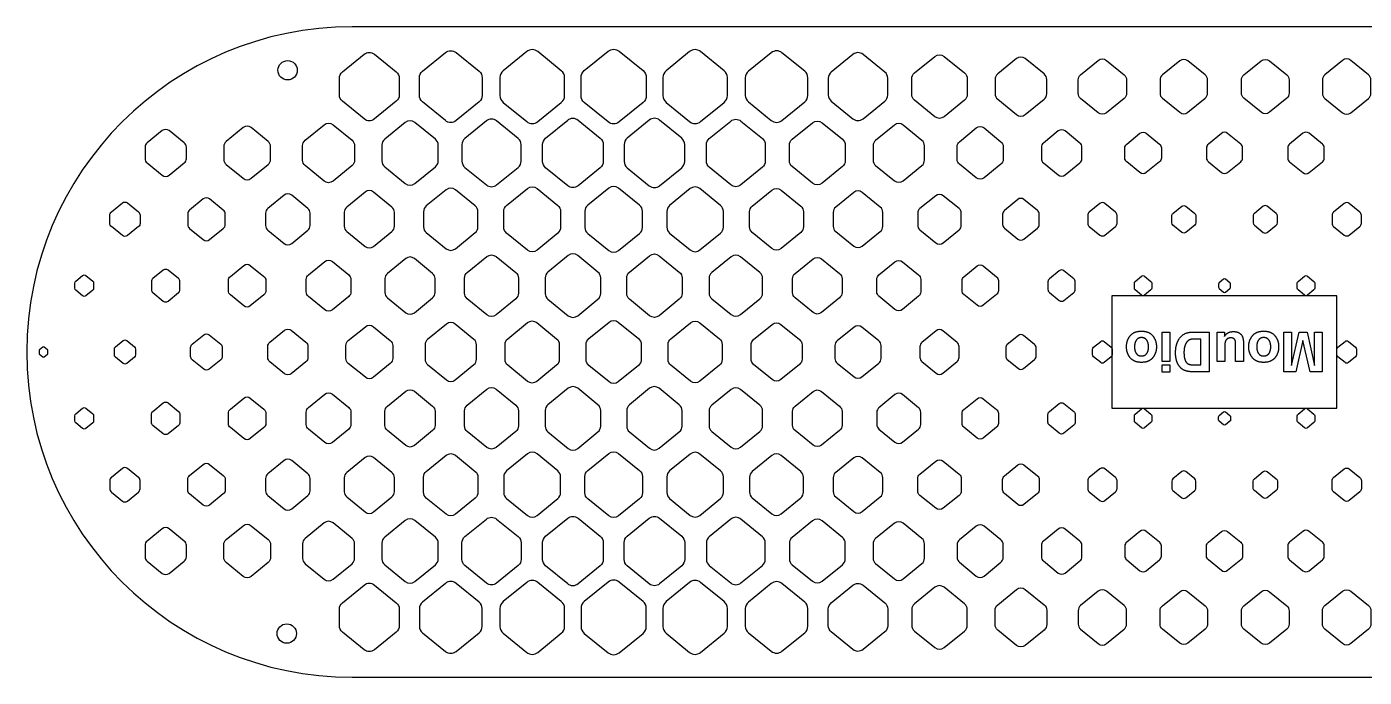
# Model space of a CAD drawing. Header units: centimetres. Extents: x -13.6 to 13.6, y -3.7 to 3.7.
# Drawn here: x -13.61 to 1.59, y -3.7 to 3.7 of the extents above; entities that cross this region are included whole.
import ezdxf

# ---------------------------------------------------------------- set-up
doc = ezdxf.new("R2010")
doc.units = ezdxf.units.CM
doc.layers.get('0').update_dxf_attribs({"linetype": 'CONTINUOUS'})

msp = doc.modelspace()

# ---------------------------------------------------------------- linework, layer by layer
for p, q in [((-0.71, -0.108), (-0.71, 0.225)), ((-0.71, 0.225), (-0.622, 0.225)), ((-0.622, 0.225), (-0.622, -0.108)), ((-0.37, 0.225), (-0.176, 0.225)), ((-0.176, 0.225), (-0.176, -0.225)), ((-0.085, -0.108), (-0.085, 0.225)), ((-0.085, 0.225), (-0.001, 0.225)), ((-0.001, 0.225), (-0.001, 0.178)), ((0.675, -0.225), (0.675, 0.225)), ((0.675, 0.225), (0.762, 0.225)), ((0.762, 0.225), (0.762, -0.079)), ((0.762, -0.153), (0.847, 0.225)), ((0.847, 0.225), (0.938, 0.225)), ((0.938, 0.225), (1.023, -0.153)), ((1.022, 0.225), (1.11, 0.225)), ((1.022, -0.079), (1.022, 0.225)), ((1.11, 0.225), (1.11, -0.225)), ((-0.268, 0.147), (-0.354, 0.147)), ((-0.268, -0.147), (-0.268, 0.147)), ((0.003, 0.073), (0.003, -0.108)), ((0.126, -0.108), (0.126, 0.093)), ((0.215, 0.093), (0.215, -0.108)), ((0.891, 0.129), (0.81, -0.225)), ((0.973, -0.225), (0.891, 0.129)), ((-0.622, -0.108), (-0.71, -0.108)), ((-0.71, -0.228), (-0.71, -0.147)), ((-0.71, -0.147), (-0.622, -0.147)), ((-0.622, -0.147), (-0.622, -0.228)), ((-0.354, -0.147), (-0.268, -0.147)), ((0.003, -0.108), (-0.085, -0.108)), ((0.215, -0.108), (0.126, -0.108)), ((-0.622, -0.228), (-0.71, -0.228)), ((-0.176, -0.225), (-0.37, -0.225)), ((0.81, -0.225), (0.675, -0.225)), ((1.11, -0.225), (0.973, -0.225))]:
    msp.add_line(p, q)
for points in [[(9.914, 3.698), (-9.914, 3.698, 1), (-9.914, -3.698), (9.914, -3.698, 1)], [(-10.025, 3.184), (-9.777, 3.386, -0.355892), (-9.661, 3.386), (-9.412, 3.184, -0.225449), (-9.379, 3.112), (-9.379, 2.922, -0.225449), (-9.412, 2.851), (-9.661, 2.649, -0.355892), (-9.777, 2.649), (-10.025, 2.851, -0.225449), (-10.059, 2.922), (-10.059, 3.112, -0.225449)], [(-8.436, 3.117), (-8.436, 2.918, -0.225449), (-8.472, 2.843), (-8.732, 2.631, -0.355892), (-8.854, 2.631), (-9.115, 2.843, -0.225449), (-9.15, 2.918), (-9.15, 3.117, -0.225449), (-9.115, 3.192), (-8.854, 3.404, -0.355892), (-8.732, 3.404), (-8.472, 3.192, -0.225449)], [(-7.93, 2.619, 0.355892), (-7.805, 2.619), (-7.537, 2.838, 0.225449), (-7.5, 2.915), (-7.5, 3.12, 0.225449), (-7.537, 3.197), (-7.805, 3.416, 0.355892), (-7.93, 3.416), (-8.199, 3.197, 0.225449), (-8.235, 3.12), (-8.235, 2.915, 0.225449), (-8.199, 2.838)], [(-7.276, 3.199), (-7.005, 3.419, -0.355892), (-6.879, 3.419), (-6.608, 3.199, -0.225449), (-6.571, 3.121), (-6.571, 2.914, -0.225449), (-6.608, 2.836), (-6.879, 2.616, -0.355892), (-7.005, 2.616), (-7.276, 2.836, -0.225449), (-7.313, 2.914), (-7.313, 3.121, -0.225449)], [(-6.079, 2.62, 0.355892), (-5.954, 2.62), (-5.686, 2.838, 0.225449), (-5.65, 2.915), (-5.65, 3.12, 0.225449), (-5.686, 3.197), (-5.954, 3.415, 0.355892), (-6.079, 3.415), (-6.347, 3.197, 0.225449), (-6.383, 3.12), (-6.383, 2.915, 0.225449), (-6.347, 2.838)], [(-5.151, 2.632, 0.355892), (-5.03, 2.632), (-4.771, 2.844, 0.225449), (-4.735, 2.918), (-4.735, 3.117, 0.225449), (-4.771, 3.191), (-5.03, 3.402, 0.355892), (-5.151, 3.402), (-5.411, 3.191, 0.225449), (-5.446, 3.117), (-5.446, 2.918, 0.225449), (-5.411, 2.844)], [(-3.861, 2.852, 0.225449), (-3.827, 2.923), (-3.827, 3.112, 0.225449), (-3.861, 3.183), (-4.108, 3.383, 0.355892), (-4.223, 3.383), (-4.469, 3.183, 0.225449), (-4.503, 3.112), (-4.503, 2.923, 0.225449), (-4.469, 2.852), (-4.223, 2.652, 0.355892), (-4.108, 2.652)], [(-3.293, 2.675), (-3.524, 2.863, -0.225449), (-3.555, 2.929), (-3.555, 3.106, -0.225449), (-3.524, 3.172), (-3.293, 3.36, -0.355892), (-3.186, 3.36), (-2.955, 3.172, -0.225449), (-2.924, 3.106), (-2.924, 2.929, -0.225449), (-2.955, 2.863), (-3.186, 2.675, -0.355892)], [(-2.578, 3.161, 0.225449), (-2.607, 3.099), (-2.607, 2.936, 0.225449), (-2.578, 2.874), (-2.364, 2.7, 0.355892), (-2.264, 2.7), (-2.05, 2.874, 0.225449), (-2.021, 2.936), (-2.021, 3.099, 0.225449), (-2.05, 3.161), (-2.264, 3.335, 0.355892), (-2.364, 3.335)], [(-1.113, 3.094), (-1.113, 2.941, -0.225449), (-1.141, 2.883), (-1.341, 2.72, -0.355892), (-1.435, 2.72), (-1.636, 2.883, -0.225449), (-1.663, 2.941), (-1.663, 3.094, -0.225449), (-1.636, 3.152), (-1.435, 3.315, -0.355892), (-1.341, 3.315), (-1.141, 3.152, -0.225449)], [(-0.193, 3.093, 0.225449), (-0.219, 3.15), (-0.417, 3.31, 0.355892), (-0.509, 3.31), (-0.706, 3.15, 0.225449), (-0.733, 3.093), (-0.733, 2.942, 0.225449), (-0.706, 2.885), (-0.509, 2.725, 0.355892), (-0.417, 2.725), (-0.219, 2.885, 0.225449), (-0.193, 2.942)], [(0.706, 2.885), (0.509, 2.725, -0.355892), (0.417, 2.725), (0.219, 2.885, -0.225449), (0.193, 2.942), (0.193, 3.093, -0.225449), (0.219, 3.15), (0.417, 3.31, -0.355892), (0.509, 3.31), (0.706, 3.15, -0.225449), (0.733, 3.093), (0.733, 2.942, -0.225449)], [(1.663, 3.094, 0.225449), (1.636, 3.152), (1.435, 3.315, 0.355892), (1.341, 3.315), (1.141, 3.152, 0.225449), (1.113, 3.094), (1.113, 2.941, 0.225449), (1.141, 2.883), (1.341, 2.72, 0.355892), (1.435, 2.72), (1.636, 2.883, 0.225449), (1.663, 2.941)], [(-10.477, 2.181), (-10.477, 2.346, -0.225449), (-10.448, 2.407), (-10.232, 2.583, -0.355892), (-10.131, 2.583), (-9.915, 2.407, -0.225449), (-9.886, 2.346), (-9.886, 2.181, -0.225449), (-9.915, 2.119), (-10.131, 1.943, -0.355892), (-10.232, 1.943), (-10.448, 2.119, -0.225449)], [(-9.544, 2.419, 0.225449), (-9.576, 2.352), (-9.576, 2.174, 0.225449), (-9.544, 2.107), (-9.311, 1.917, 0.355892), (-9.201, 1.917), (-8.968, 2.107, 0.225449), (-8.936, 2.174), (-8.936, 2.352, 0.225449), (-8.968, 2.419), (-9.201, 2.61, 0.355892), (-9.311, 2.61)], [(-7.994, 2.357, 0.225449), (-8.027, 2.427), (-8.273, 2.628, 0.355892), (-8.388, 2.628), (-8.633, 2.427, 0.225449), (-8.667, 2.357), (-8.667, 2.169, 0.225449), (-8.633, 2.099), (-8.388, 1.899, 0.355892), (-8.273, 1.899), (-8.027, 2.099, 0.225449), (-7.994, 2.169)], [(-7.346, 2.637), (-7.094, 2.431, -0.225449), (-7.06, 2.359), (-7.06, 2.167, -0.225449), (-7.094, 2.095), (-7.346, 1.89, -0.355892), (-7.464, 1.89), (-7.715, 2.095, -0.225449), (-7.749, 2.167), (-7.749, 2.359, -0.225449), (-7.715, 2.431), (-7.464, 2.637, -0.355892)], [(-6.538, 1.89, 0.355892), (-6.42, 1.89), (-6.169, 2.095, 0.225449), (-6.135, 2.167), (-6.135, 2.359, 0.225449), (-6.169, 2.431), (-6.42, 2.636, 0.355892), (-6.538, 2.636), (-6.789, 2.431, 0.225449), (-6.823, 2.359), (-6.823, 2.167, 0.225449), (-6.789, 2.095)], [(-5.888, 2.17), (-5.888, 2.357, -0.225449), (-5.855, 2.427), (-5.611, 2.626, -0.355892), (-5.496, 2.626), (-5.252, 2.427, -0.225449), (-5.219, 2.357), (-5.219, 2.17, -0.225449), (-5.252, 2.1), (-5.496, 1.9, -0.355892), (-5.611, 1.9), (-5.855, 2.1, -0.225449)], [(-4.342, 2.108), (-4.574, 1.92, -0.355892), (-4.682, 1.92), (-4.914, 2.108, -0.225449), (-4.945, 2.175), (-4.945, 2.352, -0.225449), (-4.914, 2.418), (-4.682, 2.607, -0.355892), (-4.574, 2.607), (-4.342, 2.418, -0.225449), (-4.311, 2.352), (-4.311, 2.175, -0.225449)], [(-3.752, 1.947, 0.355892), (-3.653, 1.947), (-3.439, 2.12, 0.225449), (-3.41, 2.182), (-3.41, 2.345, 0.225449), (-3.439, 2.406), (-3.653, 2.58, 0.355892), (-3.752, 2.58), (-3.965, 2.406, 0.225449), (-3.994, 2.345), (-3.994, 2.182, 0.225449), (-3.965, 2.12)], [(-12.244, 2.378, 0.225449), (-12.267, 2.329), (-12.267, 2.198, 0.225449), (-12.244, 2.149), (-12.073, 2.009, 0.355892), (-11.993, 2.009), (-11.822, 2.149, 0.225449), (-11.798, 2.198), (-11.798, 2.329, 0.225449), (-11.822, 2.378), (-11.993, 2.517, 0.355892), (-12.073, 2.517)], [(-10.868, 2.133, 0.225449), (-10.841, 2.189), (-10.841, 2.337, 0.225449), (-10.868, 2.393), (-11.062, 2.551, 0.355892), (-11.153, 2.551), (-11.346, 2.393, 0.225449), (-11.373, 2.337), (-11.373, 2.189, 0.225449), (-11.346, 2.133), (-11.153, 1.975, 0.355892), (-11.062, 1.975)], [(-3.013, 2.391), (-2.821, 2.547, -0.355892), (-2.732, 2.547), (-2.541, 2.391, -0.225449), (-2.515, 2.336), (-2.515, 2.19, -0.225449), (-2.541, 2.135), (-2.732, 1.979, -0.355892), (-2.821, 1.979), (-3.013, 2.135, -0.225449), (-3.039, 2.19), (-3.039, 2.336, -0.225449)], [(-2.059, 2.376, 0.225449), (-2.082, 2.328), (-2.082, 2.199, 0.225449), (-2.059, 2.15), (-1.891, 2.013, 0.355892), (-1.812, 2.013), (-1.643, 2.15, 0.225449), (-1.621, 2.199), (-1.621, 2.328, 0.225449), (-1.643, 2.376), (-1.812, 2.513, 0.355892), (-1.891, 2.513)], [(-0.718, 2.321), (-0.718, 2.205, -0.225449), (-0.739, 2.162), (-0.89, 2.039, -0.355892), (-0.961, 2.039), (-1.112, 2.162, -0.225449), (-1.133, 2.205), (-1.133, 2.321, -0.225449), (-1.112, 2.364), (-0.961, 2.487, -0.355892), (-0.89, 2.487), (-0.739, 2.364, -0.225449)], [(0.035, 2.485, 0.355892), (-0.035, 2.485), (-0.184, 2.363, 0.225449), (-0.205, 2.32), (-0.205, 2.206, 0.225449), (-0.184, 2.163), (-0.035, 2.041, 0.355892), (0.035, 2.041), (0.184, 2.163, 0.225449), (0.205, 2.206), (0.205, 2.32, 0.225449), (0.184, 2.363)], [(0.89, 2.039, 0.355892), (0.961, 2.039), (1.112, 2.162, 0.225449), (1.133, 2.205), (1.133, 2.321, 0.225449), (1.112, 2.364), (0.961, 2.487, 0.355892), (0.89, 2.487), (0.739, 2.364, 0.225449), (0.718, 2.321), (0.718, 2.205, 0.225449), (0.739, 2.162)], [(-9.975, 1.648, 0.225449), (-10.004, 1.588), (-10.004, 1.429, 0.225449), (-9.975, 1.37), (-9.767, 1.2, 0.355892), (-9.67, 1.2), (-9.462, 1.37, 0.225449), (-9.434, 1.429), (-9.434, 1.588, 0.225449), (-9.462, 1.648), (-9.67, 1.818, 0.355892), (-9.767, 1.818)], [(-9.102, 1.423, 0.225449), (-9.071, 1.358), (-8.846, 1.174, 0.355892), (-8.74, 1.174), (-8.515, 1.358, 0.225449), (-8.484, 1.423), (-8.484, 1.595, 0.225449), (-8.515, 1.66), (-8.74, 1.843, 0.355892), (-8.846, 1.843), (-9.071, 1.66, 0.225449), (-9.102, 1.595)], [(-7.812, 1.859), (-7.577, 1.667, -0.225449), (-7.545, 1.599), (-7.545, 1.419, -0.225449), (-7.577, 1.351), (-7.812, 1.159, -0.355892), (-7.923, 1.159), (-8.158, 1.351, -0.225449), (-8.191, 1.419), (-8.191, 1.599, -0.225449), (-8.158, 1.667), (-7.923, 1.859, -0.355892)], [(-6.998, 1.154, 0.355892), (-6.886, 1.154), (-6.647, 1.349, 0.225449), (-6.615, 1.417), (-6.615, 1.6, 0.225449), (-6.647, 1.669), (-6.886, 1.863, 0.355892), (-6.998, 1.863), (-7.237, 1.669, 0.225449), (-7.269, 1.6), (-7.269, 1.417, 0.225449), (-7.237, 1.349)], [(-6.071, 1.16, 0.355892), (-5.961, 1.16), (-5.727, 1.352, 0.225449), (-5.695, 1.419), (-5.695, 1.599, 0.225449), (-5.727, 1.666), (-5.961, 1.857, 0.355892), (-6.071, 1.857), (-6.306, 1.666, 0.225449), (-6.338, 1.599), (-6.338, 1.419, 0.225449), (-6.306, 1.352)], [(-5.143, 1.177), (-5.367, 1.359, -0.225449), (-5.397, 1.423), (-5.397, 1.594, -0.225449), (-5.367, 1.658), (-5.143, 1.841, -0.355892), (-5.039, 1.841), (-4.815, 1.658, -0.225449), (-4.785, 1.594), (-4.785, 1.423, -0.225449), (-4.815, 1.359), (-5.039, 1.177, -0.355892)], [(-4.117, 1.814, 0.355892), (-4.213, 1.814), (-4.419, 1.646, 0.225449), (-4.447, 1.587), (-4.447, 1.43, 0.225449), (-4.419, 1.371), (-4.213, 1.204, 0.355892), (-4.117, 1.204), (-3.912, 1.371, 0.225449), (-3.884, 1.43), (-3.884, 1.587, 0.225449), (-3.912, 1.646)], [(-12.667, 1.461), (-12.667, 1.557, -0.225449), (-12.65, 1.592), (-12.525, 1.694, -0.355892), (-12.466, 1.694), (-12.341, 1.592, -0.225449), (-12.324, 1.557), (-12.324, 1.461, -0.225449), (-12.341, 1.425), (-12.466, 1.323, -0.355892), (-12.525, 1.323), (-12.65, 1.425, -0.225449)], [(-11.534, 1.74, 0.355892), (-11.606, 1.74), (-11.762, 1.613, 0.225449), (-11.783, 1.568), (-11.783, 1.449, 0.225449), (-11.762, 1.405), (-11.606, 1.278, 0.355892), (-11.534, 1.278), (-11.378, 1.405, 0.225449), (-11.357, 1.449), (-11.357, 1.568, 0.225449), (-11.378, 1.613)], [(-10.392, 1.579, 0.225449), (-10.417, 1.632), (-10.601, 1.782, 0.355892), (-10.687, 1.782), (-10.872, 1.632, 0.225449), (-10.897, 1.579), (-10.897, 1.438, 0.225449), (-10.872, 1.385), (-10.687, 1.235, 0.355892), (-10.601, 1.235), (-10.417, 1.385, 0.225449), (-10.392, 1.438)], [(-3.016, 1.388, 0.225449), (-2.992, 1.44), (-2.992, 1.578, 0.225449), (-3.016, 1.63), (-3.197, 1.777, 0.355892), (-3.282, 1.777), (-3.463, 1.63, 0.225449), (-3.487, 1.578), (-3.487, 1.44, 0.225449), (-3.463, 1.388), (-3.282, 1.24, 0.355892), (-3.197, 1.24)], [(-2.501, 1.61, 0.225449), (-2.522, 1.567), (-2.522, 1.451, 0.225449), (-2.501, 1.407), (-2.349, 1.284, 0.355892), (-2.279, 1.284), (-2.127, 1.407, 0.225449), (-2.106, 1.451), (-2.106, 1.567, 0.225449), (-2.127, 1.61), (-2.279, 1.734, 0.355892), (-2.349, 1.734)], [(-1.555, 1.462, 0.225449), (-1.538, 1.428), (-1.417, 1.329, 0.355892), (-1.36, 1.329), (-1.239, 1.428, 0.225449), (-1.222, 1.462), (-1.222, 1.555, 0.225449), (-1.239, 1.59), (-1.36, 1.689, 0.355892), (-1.417, 1.689), (-1.538, 1.59, 0.225449), (-1.555, 1.555)], [(1.555, 1.555, 0.225449), (1.538, 1.59), (1.417, 1.689, 0.355892), (1.36, 1.689), (1.239, 1.59, 0.225449), (1.222, 1.555), (1.222, 1.462, 0.225449), (1.239, 1.428), (1.36, 1.329, 0.355892), (1.417, 1.329), (1.538, 1.428, 0.225449), (1.555, 1.462)], [(-0.586, 1.576), (-0.486, 1.657, -0.355892), (-0.439, 1.657), (-0.339, 1.576, -0.225449), (-0.326, 1.547), (-0.326, 1.47, -0.225449), (-0.339, 1.442), (-0.439, 1.36, -0.355892), (-0.486, 1.36), (-0.586, 1.442, -0.225449), (-0.6, 1.47), (-0.6, 1.547, -0.225449)], [(0.6, 1.547, 0.225449), (0.586, 1.576), (0.486, 1.657, 0.355892), (0.439, 1.657), (0.339, 1.576, 0.225449), (0.326, 1.547), (0.326, 1.47, 0.225449), (0.339, 1.442), (0.439, 1.36, 0.355892), (0.486, 1.36), (0.586, 1.442, 0.225449), (0.6, 1.47)], [(-9.207, 1.063, 0.355892), (-9.305, 1.063), (-9.512, 0.893, 0.225449), (-9.541, 0.834), (-9.541, 0.675, 0.225449), (-9.512, 0.615), (-9.305, 0.446, 0.355892), (-9.207, 0.446), (-9, 0.615, 0.225449), (-8.971, 0.675), (-8.971, 0.834, 0.225449), (-9, 0.893)], [(-8.025, 0.84), (-8.025, 0.669, -0.225449), (-8.055, 0.605), (-8.278, 0.423, -0.355892), (-8.382, 0.423), (-8.605, 0.605, -0.225449), (-8.636, 0.669), (-8.636, 0.84, -0.225449), (-8.605, 0.904), (-8.382, 1.085, -0.355892), (-8.278, 1.085), (-8.055, 0.904, -0.225449)], [(-7.72, 0.666, 0.225449), (-7.689, 0.6), (-7.459, 0.413, 0.355892), (-7.351, 0.413), (-7.121, 0.6, 0.225449), (-7.089, 0.666), (-7.089, 0.842, 0.225449), (-7.121, 0.908), (-7.351, 1.096, 0.355892), (-7.459, 1.096), (-7.689, 0.908, 0.225449), (-7.72, 0.842)], [(-6.763, 0.908), (-6.533, 1.095, -0.355892), (-6.425, 1.095), (-6.196, 0.908, -0.225449), (-6.164, 0.842), (-6.164, 0.666, -0.225449), (-6.196, 0.601), (-6.425, 0.413, -0.355892), (-6.533, 0.413), (-6.763, 0.601, -0.225449), (-6.794, 0.666), (-6.794, 0.842, -0.225449)], [(-5.502, 1.083, 0.355892), (-5.605, 1.083), (-5.827, 0.903, 0.225449), (-5.857, 0.839), (-5.857, 0.67, 0.225449), (-5.827, 0.606), (-5.605, 0.426, 0.355892), (-5.502, 0.426), (-5.28, 0.606, 0.225449), (-5.25, 0.67), (-5.25, 0.839, 0.225449), (-5.28, 0.903)], [(-4.347, 0.833), (-4.347, 0.676, -0.225449), (-4.375, 0.617), (-4.58, 0.449, -0.355892), (-4.676, 0.449), (-4.881, 0.617, -0.225449), (-4.909, 0.676), (-4.909, 0.833, -0.225449), (-4.881, 0.892), (-4.676, 1.059, -0.355892), (-4.58, 1.059), (-4.375, 0.892, -0.225449)], [(-11.871, 0.8, 0.225449), (-11.887, 0.834), (-12.005, 0.93, 0.355892), (-12.06, 0.93), (-12.179, 0.834, 0.225449), (-12.195, 0.8), (-12.195, 0.709, 0.225449), (-12.179, 0.675), (-12.06, 0.579, 0.355892), (-12.005, 0.579), (-11.887, 0.675, 0.225449), (-11.871, 0.709)], [(-10.916, 0.651), (-11.071, 0.524, -0.355892), (-11.143, 0.524), (-11.298, 0.651, -0.225449), (-11.32, 0.695), (-11.32, 0.814, -0.225449), (-11.298, 0.858), (-11.143, 0.985, -0.355892), (-11.071, 0.985), (-10.916, 0.858, -0.225449), (-10.895, 0.814), (-10.895, 0.695, -0.225449)], [(-9.953, 0.63), (-10.138, 0.48, -0.355892), (-10.225, 0.48), (-10.41, 0.63, -0.225449), (-10.435, 0.684), (-10.435, 0.825, -0.225449), (-10.41, 0.878), (-10.225, 1.029, -0.355892), (-10.138, 1.029), (-9.953, 0.878, -0.225449), (-9.928, 0.825), (-9.928, 0.684, -0.225449)], [(-3.453, 0.824), (-3.453, 0.685, -0.225449), (-3.478, 0.633), (-3.66, 0.485, -0.355892), (-3.745, 0.485), (-3.927, 0.633, -0.225449), (-3.951, 0.685), (-3.951, 0.824, -0.225449), (-3.927, 0.876), (-3.745, 1.024, -0.355892), (-3.66, 1.024), (-3.478, 0.876, -0.225449)], [(-2.742, 0.978), (-2.591, 0.855, -0.225449), (-2.57, 0.812), (-2.57, 0.697, -0.225449), (-2.591, 0.653), (-2.742, 0.531, -0.355892), (-2.812, 0.531), (-2.963, 0.653, -0.225449), (-2.983, 0.697), (-2.983, 0.812, -0.225449), (-2.963, 0.855), (-2.812, 0.978, -0.355892)], [(-1.825, 0.923, 0.355892), (-1.878, 0.923), (-1.991, 0.83, 0.225449), (-2.007, 0.798), (-2.007, 0.711, 0.225449), (-1.991, 0.678), (-1.878, 0.586, 0.355892), (-1.825, 0.586), (-1.711, 0.678, 0.225449), (-1.696, 0.711), (-1.696, 0.798, 0.225449), (-1.711, 0.83)], [(-12.862, 0.702), (-12.94, 0.639, -0.355892), (-12.977, 0.639), (-13.054, 0.702, -0.225449), (-13.065, 0.725), (-13.065, 0.784, -0.225449), (-13.054, 0.806), (-12.977, 0.87, -0.355892), (-12.94, 0.87), (-12.862, 0.806, -0.225449), (-12.852, 0.784), (-12.852, 0.725, -0.225449)], [(-1.015, 0.803), (-0.943, 0.863, -0.355892), (-0.909, 0.863), (-0.836, 0.803, -0.225449), (-0.826, 0.782), (-0.826, 0.727, -0.225449), (-0.836, 0.706), (-0.909, 0.646, -0.355892), (-0.943, 0.646), (-1.015, 0.706, -0.225449), (-1.025, 0.727), (-1.025, 0.782, -0.225449)], [(-0.068, 0.736, 0.225449), (-0.061, 0.721), (-0.012, 0.681, 0.355892), (0.012, 0.681), (0.061, 0.721, 0.225449), (0.068, 0.736), (0.068, 0.773, 0.225449), (0.061, 0.787), (0.012, 0.828, 0.355892), (-0.012, 0.828), (-0.061, 0.787, 0.225449), (-0.068, 0.773)], [(0.943, 0.863), (1.015, 0.803, -0.225449), (1.025, 0.782), (1.025, 0.727, -0.225449), (1.015, 0.706), (0.943, 0.646, -0.355892), (0.909, 0.646), (0.836, 0.706, -0.225449), (0.826, 0.727), (0.826, 0.782, -0.225449), (0.836, 0.803), (0.909, 0.863, -0.355892)], [(-9.085, -0.082, 0.225449), (-9.056, -0.143), (-8.843, -0.317, 0.355892), (-8.743, -0.317), (-8.53, -0.143, 0.225449), (-8.501, -0.082), (-8.501, 0.082, 0.225449), (-8.53, 0.143), (-8.743, 0.317, 0.355892), (-8.843, 0.317), (-9.056, 0.143, 0.225449), (-9.085, 0.082)], [(-8.145, 0.15), (-7.92, 0.334, -0.355892), (-7.815, 0.334), (-7.59, 0.15, -0.225449), (-7.56, 0.086), (-7.56, -0.086, -0.225449), (-7.59, -0.15), (-7.815, -0.334, -0.355892), (-7.92, -0.334), (-8.145, -0.15, -0.225449), (-8.176, -0.086), (-8.176, 0.086, -0.225449)], [(-6.66, -0.153), (-6.889, -0.339, -0.355892), (-6.995, -0.339), (-7.224, -0.153, -0.225449), (-7.255, -0.087), (-7.255, 0.087, -0.225449), (-7.224, 0.153), (-6.995, 0.339, -0.355892), (-6.889, 0.339), (-6.66, 0.153, -0.225449), (-6.629, 0.087), (-6.629, -0.087, -0.225449)], [(-6.069, -0.332), (-6.292, -0.15, -0.225449), (-6.323, -0.086), (-6.323, 0.086, -0.225449), (-6.292, 0.15), (-6.069, 0.332, -0.355892), (-5.964, 0.332), (-5.74, 0.15, -0.225449), (-5.71, 0.086), (-5.71, -0.086, -0.225449), (-5.74, -0.15), (-5.964, -0.332, -0.355892)], [(-4.83, -0.141), (-5.041, -0.314, -0.355892), (-5.14, -0.314), (-5.352, -0.141, -0.225449), (-5.38, -0.081), (-5.38, 0.081, -0.225449), (-5.352, 0.141), (-5.14, 0.314, -0.355892), (-5.041, 0.314), (-4.83, 0.141, -0.225449), (-4.801, 0.081), (-4.801, -0.081, -0.225449)], [(-11.39, 0.05), (-11.39, -0.05, -0.225449), (-11.408, -0.088), (-11.539, -0.194, -0.355892), (-11.601, -0.194), (-11.732, -0.088, -0.225449), (-11.749, -0.05), (-11.749, 0.05, -0.225449), (-11.732, 0.088), (-11.601, 0.194, -0.355892), (-11.539, 0.194), (-11.408, 0.088, -0.225449)], [(-10.683, -0.247), (-10.85, -0.111, -0.225449), (-10.872, -0.064), (-10.872, 0.064, -0.225449), (-10.85, 0.111), (-10.683, 0.247, -0.355892), (-10.605, 0.247), (-10.439, 0.111, -0.225449), (-10.416, 0.064), (-10.416, -0.064, -0.225449), (-10.439, -0.111), (-10.605, -0.247, -0.355892)], [(-9.958, 0.13), (-9.764, 0.288, -0.355892), (-9.673, 0.288), (-9.48, 0.13, -0.225449), (-9.453, 0.074), (-9.453, -0.074, -0.225449), (-9.48, -0.13), (-9.673, -0.288, -0.355892), (-9.764, -0.288), (-9.958, -0.13, -0.225449), (-9.984, -0.074), (-9.984, 0.074, -0.225449)], [(-3.904, 0.073, 0.225449), (-3.93, 0.128), (-4.121, 0.283, 0.355892), (-4.21, 0.283), (-4.401, 0.128, 0.225449), (-4.427, 0.073), (-4.427, -0.073, 0.225449), (-4.401, -0.128), (-4.21, -0.283, 0.355892), (-4.121, -0.283), (-3.93, -0.128, 0.225449), (-3.904, -0.073)], [(-3.44, 0.109, 0.225449), (-3.462, 0.062), (-3.462, -0.062, 0.225449), (-3.44, -0.109), (-3.278, -0.241, 0.355892), (-3.202, -0.241), (-3.039, -0.109, 0.225449), (-3.017, -0.062), (-3.017, 0.062, 0.225449), (-3.039, 0.109), (-3.202, 0.241, 0.355892), (-3.278, 0.241)], [(-2.285, 0.187, 0.355892), (-2.343, 0.187), (-2.469, 0.084, 0.225449), (-2.487, 0.048), (-2.487, -0.048, 0.225449), (-2.469, -0.084), (-2.343, -0.187, 0.355892), (-2.285, -0.187), (-2.159, -0.084, 0.225449), (-2.141, -0.048), (-2.141, 0.048, 0.225449), (-2.159, 0.084)], [(-13.413, 0.054, 0.355892), (-13.43, 0.054), (-13.466, 0.024, 0.225449), (-13.471, 0.014), (-13.471, -0.014, 0.225449), (-13.466, -0.024), (-13.43, -0.054, 0.355892), (-13.413, -0.054), (-13.376, -0.024, 0.225449), (-13.372, -0.014), (-13.372, 0.014, 0.225449), (-13.376, 0.024)], [(-12.376, 0.034), (-12.376, -0.034, -0.225449), (-12.387, -0.059), (-12.475, -0.13, -0.355892), (-12.516, -0.13), (-12.604, -0.059, -0.225449), (-12.616, -0.034), (-12.616, 0.034, -0.225449), (-12.604, 0.059), (-12.516, 0.13, -0.355892), (-12.475, 0.13), (-12.387, 0.059, -0.225449)], [(-1.5, -0.031), (-1.5, 0.031, -0.225449), (-1.489, 0.055), (-1.407, 0.121, -0.355892), (-1.369, 0.121), (-1.288, 0.055, -0.225449), (-1.277, 0.031), (-1.277, -0.031, -0.225449), (-1.288, -0.055), (-1.369, -0.121, -0.355892), (-1.407, -0.121), (-1.489, -0.055, -0.225449)], [(1.288, 0.055), (1.369, 0.121, -0.355892), (1.407, 0.121), (1.489, 0.055, -0.225449), (1.5, 0.031), (1.5, -0.031, -0.225449), (1.489, -0.055), (1.407, -0.121, -0.355892), (1.369, -0.121), (1.288, -0.055, -0.225449), (1.277, -0.031), (1.277, 0.031, -0.225449)], [(-9.541, -0.834), (-9.541, -0.675, -0.225449), (-9.512, -0.615), (-9.305, -0.446, -0.355892), (-9.207, -0.446), (-9, -0.615, -0.225449), (-8.971, -0.675), (-8.971, -0.834, -0.225449), (-9, -0.893), (-9.207, -1.063, -0.355892), (-9.305, -1.063), (-9.512, -0.893, -0.225449)], [(-8.055, -0.904), (-8.278, -1.085, -0.355892), (-8.382, -1.085), (-8.605, -0.904, -0.225449), (-8.636, -0.84), (-8.636, -0.669, -0.225449), (-8.605, -0.605), (-8.382, -0.423, -0.355892), (-8.278, -0.423), (-8.055, -0.605, -0.225449), (-8.025, -0.669), (-8.025, -0.84, -0.225449)], [(-7.351, -0.413, 0.355892), (-7.459, -0.413), (-7.689, -0.6, 0.225449), (-7.72, -0.666), (-7.72, -0.842, 0.225449), (-7.689, -0.908), (-7.459, -1.096, 0.355892), (-7.351, -1.096), (-7.121, -0.908, 0.225449), (-7.089, -0.842), (-7.089, -0.666, 0.225449), (-7.121, -0.6)], [(-6.794, -0.842, 0.225449), (-6.763, -0.908), (-6.533, -1.095, 0.355892), (-6.425, -1.095), (-6.196, -0.908, 0.225449), (-6.164, -0.842), (-6.164, -0.667, 0.225449), (-6.196, -0.601), (-6.425, -0.413, 0.355892), (-6.533, -0.413), (-6.763, -0.601, 0.225449), (-6.794, -0.667)], [(-5.857, -0.839, 0.225449), (-5.827, -0.903), (-5.605, -1.083, 0.355892), (-5.502, -1.083), (-5.28, -0.903, 0.225449), (-5.25, -0.839), (-5.25, -0.67, 0.225449), (-5.28, -0.606), (-5.502, -0.426, 0.355892), (-5.605, -0.426), (-5.827, -0.606, 0.225449), (-5.857, -0.67)], [(-4.375, -0.892), (-4.58, -1.059, -0.355892), (-4.676, -1.059), (-4.881, -0.892, -0.225449), (-4.909, -0.833), (-4.909, -0.676, -0.225449), (-4.881, -0.617), (-4.676, -0.449, -0.355892), (-4.58, -0.449), (-4.375, -0.617, -0.225449), (-4.347, -0.676), (-4.347, -0.833, -0.225449)], [(-11.887, -0.834), (-12.005, -0.93, -0.355892), (-12.06, -0.93), (-12.179, -0.834, -0.225449), (-12.195, -0.8), (-12.195, -0.709, -0.225449), (-12.179, -0.675), (-12.06, -0.579, -0.355892), (-12.005, -0.579), (-11.887, -0.675, -0.225449), (-11.871, -0.709), (-11.871, -0.8, -0.225449)], [(-11.32, -0.814), (-11.32, -0.695, -0.225449), (-11.298, -0.651), (-11.143, -0.524, -0.355892), (-11.071, -0.524), (-10.916, -0.651, -0.225449), (-10.895, -0.695), (-10.895, -0.814, -0.225449), (-10.916, -0.858), (-11.071, -0.985, -0.355892), (-11.143, -0.985), (-11.298, -0.858, -0.225449)], [(-9.928, -0.684), (-9.928, -0.825, -0.225449), (-9.953, -0.878), (-10.138, -1.029, -0.355892), (-10.225, -1.029), (-10.41, -0.878, -0.225449), (-10.435, -0.825), (-10.435, -0.684, -0.225449), (-10.41, -0.63), (-10.225, -0.48, -0.355892), (-10.138, -0.48), (-9.953, -0.63, -0.225449)], [(-3.453, -0.685, 0.225449), (-3.478, -0.633), (-3.66, -0.485, 0.355892), (-3.745, -0.485), (-3.927, -0.633, 0.225449), (-3.951, -0.685), (-3.951, -0.824, 0.225449), (-3.927, -0.876), (-3.745, -1.024, 0.355892), (-3.66, -1.024), (-3.478, -0.876, 0.225449), (-3.453, -0.824)], [(-2.591, -0.855), (-2.742, -0.978, -0.355892), (-2.812, -0.978), (-2.963, -0.855, -0.225449), (-2.983, -0.812), (-2.983, -0.697, -0.225449), (-2.963, -0.653), (-2.812, -0.531, -0.355892), (-2.742, -0.531), (-2.591, -0.653, -0.225449), (-2.57, -0.697), (-2.57, -0.812, -0.225449)], [(-1.991, -0.678), (-1.878, -0.586, -0.355892), (-1.825, -0.586), (-1.711, -0.678, -0.225449), (-1.696, -0.711), (-1.696, -0.798, -0.225449), (-1.711, -0.83), (-1.825, -0.923, -0.355892), (-1.878, -0.923), (-1.991, -0.83, -0.225449), (-2.007, -0.798), (-2.007, -0.711, -0.225449)], [(-12.852, -0.725), (-12.852, -0.784, -0.225449), (-12.862, -0.806), (-12.94, -0.87, -0.355892), (-12.977, -0.87), (-13.054, -0.806, -0.225449), (-13.065, -0.784), (-13.065, -0.725, -0.225449), (-13.054, -0.702), (-12.977, -0.639, -0.355892), (-12.94, -0.639), (-12.862, -0.702, -0.225449)], [(-1.025, -0.782), (-1.025, -0.727, -0.225449), (-1.015, -0.706), (-0.943, -0.646, -0.355892), (-0.909, -0.646), (-0.836, -0.706, -0.225449), (-0.826, -0.727), (-0.826, -0.782, -0.225449), (-0.836, -0.803), (-0.909, -0.863, -0.355892), (-0.943, -0.863), (-1.015, -0.803, -0.225449)], [(0.061, -0.787), (0.012, -0.828, -0.355892), (-0.012, -0.828), (-0.061, -0.787, -0.225449), (-0.068, -0.773), (-0.068, -0.736, -0.225449), (-0.061, -0.721), (-0.012, -0.681, -0.355892), (0.012, -0.681), (0.061, -0.721, -0.225449), (0.068, -0.736), (0.068, -0.773, -0.225449)], [(0.836, -0.706), (0.909, -0.646, -0.355892), (0.943, -0.646), (1.015, -0.706, -0.225449), (1.025, -0.727), (1.025, -0.782, -0.225449), (1.015, -0.803), (0.943, -0.863, -0.355892), (0.909, -0.863), (0.836, -0.803, -0.225449), (0.826, -0.782), (0.826, -0.727, -0.225449)], [(-9.462, -1.648, 0.225449), (-9.434, -1.588), (-9.434, -1.429, 0.225449), (-9.462, -1.37), (-9.67, -1.2, 0.355892), (-9.767, -1.2), (-9.975, -1.37, 0.225449), (-10.004, -1.429), (-10.004, -1.588, 0.225449), (-9.975, -1.648), (-9.767, -1.818, 0.355892), (-9.67, -1.818)], [(-8.515, -1.66), (-8.74, -1.843, -0.355892), (-8.846, -1.843), (-9.071, -1.66, -0.225449), (-9.102, -1.595), (-9.102, -1.423, -0.225449), (-9.071, -1.358), (-8.846, -1.174, -0.355892), (-8.74, -1.174), (-8.515, -1.358, -0.225449), (-8.484, -1.423), (-8.484, -1.595, -0.225449)], [(-8.158, -1.351, 0.225449), (-8.191, -1.419), (-8.191, -1.599, 0.225449), (-8.158, -1.667), (-7.923, -1.859, 0.355892), (-7.812, -1.859), (-7.577, -1.667, 0.225449), (-7.545, -1.599), (-7.545, -1.419, 0.225449), (-7.577, -1.351), (-7.812, -1.159, 0.355892), (-7.923, -1.159)], [(-6.998, -1.863), (-7.237, -1.669, -0.225449), (-7.269, -1.6), (-7.269, -1.417, -0.225449), (-7.237, -1.349), (-6.998, -1.154, -0.355892), (-6.886, -1.154), (-6.647, -1.349, -0.225449), (-6.615, -1.417), (-6.615, -1.6, -0.225449), (-6.647, -1.669), (-6.886, -1.863, -0.355892)], [(-6.338, -1.599, 0.225449), (-6.306, -1.666), (-6.071, -1.857, 0.355892), (-5.961, -1.857), (-5.727, -1.666, 0.225449), (-5.695, -1.599), (-5.695, -1.419, 0.225449), (-5.727, -1.352), (-5.961, -1.16, 0.355892), (-6.071, -1.16), (-6.306, -1.352, 0.225449), (-6.338, -1.419)], [(-4.785, -1.423, 0.225449), (-4.815, -1.359), (-5.039, -1.177, 0.355892), (-5.143, -1.177), (-5.367, -1.359, 0.225449), (-5.397, -1.423), (-5.397, -1.594, 0.225449), (-5.367, -1.658), (-5.143, -1.841, 0.355892), (-5.039, -1.841), (-4.815, -1.658, 0.225449), (-4.785, -1.594)], [(-4.419, -1.371, 0.225449), (-4.447, -1.43), (-4.447, -1.587, 0.225449), (-4.419, -1.646), (-4.213, -1.814, 0.355892), (-4.117, -1.814), (-3.912, -1.646, 0.225449), (-3.884, -1.587), (-3.884, -1.43, 0.225449), (-3.912, -1.371), (-4.117, -1.204, 0.355892), (-4.213, -1.204)], [(-12.466, -1.323, 0.355892), (-12.525, -1.323), (-12.65, -1.425, 0.225449), (-12.667, -1.461), (-12.667, -1.557, 0.225449), (-12.65, -1.592), (-12.525, -1.694, 0.355892), (-12.466, -1.694), (-12.341, -1.592, 0.225449), (-12.324, -1.557), (-12.324, -1.461, 0.225449), (-12.341, -1.425)], [(-11.378, -1.613), (-11.534, -1.74, -0.355892), (-11.606, -1.74), (-11.762, -1.613, -0.225449), (-11.783, -1.568), (-11.783, -1.449, -0.225449), (-11.762, -1.405), (-11.606, -1.278, -0.355892), (-11.534, -1.278), (-11.378, -1.405, -0.225449), (-11.357, -1.449), (-11.357, -1.568, -0.225449)], [(-10.601, -1.235, 0.355892), (-10.687, -1.235), (-10.872, -1.385, 0.225449), (-10.897, -1.438), (-10.897, -1.579, 0.225449), (-10.872, -1.632), (-10.687, -1.782, 0.355892), (-10.601, -1.782), (-10.417, -1.632, 0.225449), (-10.392, -1.579), (-10.392, -1.438, 0.225449), (-10.417, -1.385)], [(-3.282, -1.777), (-3.463, -1.63, -0.225449), (-3.487, -1.578), (-3.487, -1.44, -0.225449), (-3.463, -1.388), (-3.282, -1.24, -0.355892), (-3.197, -1.24), (-3.016, -1.388, -0.225449), (-2.992, -1.44), (-2.992, -1.578, -0.225449), (-3.016, -1.63), (-3.197, -1.777, -0.355892)], [(-2.522, -1.567), (-2.522, -1.451, -0.225449), (-2.501, -1.407), (-2.349, -1.284, -0.355892), (-2.279, -1.284), (-2.127, -1.407, -0.225449), (-2.106, -1.451), (-2.106, -1.567, -0.225449), (-2.127, -1.61), (-2.279, -1.734, -0.355892), (-2.349, -1.734), (-2.501, -1.61, -0.225449)], [(-1.555, -1.555, 0.225449), (-1.538, -1.59), (-1.417, -1.689, 0.355892), (-1.36, -1.689), (-1.239, -1.59, 0.225449), (-1.222, -1.555), (-1.222, -1.462, 0.225449), (-1.239, -1.428), (-1.36, -1.329, 0.355892), (-1.417, -1.329), (-1.538, -1.428, 0.225449), (-1.555, -1.462)], [(-0.6, -1.547, 0.225449), (-0.586, -1.576), (-0.486, -1.657, 0.355892), (-0.439, -1.657), (-0.339, -1.576, 0.225449), (-0.326, -1.547), (-0.326, -1.47, 0.225449), (-0.339, -1.442), (-0.439, -1.36, 0.355892), (-0.486, -1.36), (-0.586, -1.442, 0.225449), (-0.6, -1.47)], [(0.339, -1.442), (0.439, -1.36, -0.355892), (0.486, -1.36), (0.586, -1.442, -0.225449), (0.6, -1.47), (0.6, -1.547, -0.225449), (0.586, -1.576), (0.486, -1.657, -0.355892), (0.439, -1.657), (0.339, -1.576, -0.225449), (0.326, -1.547), (0.326, -1.47, -0.225449)], [(1.417, -1.329), (1.538, -1.428, -0.225449), (1.555, -1.462), (1.555, -1.555, -0.225449), (1.538, -1.59), (1.417, -1.689, -0.355892), (1.36, -1.689), (1.239, -1.59, -0.225449), (1.222, -1.555), (1.222, -1.462, -0.225449), (1.239, -1.428), (1.36, -1.329, -0.355892)], [(-11.373, -2.337), (-11.373, -2.189, -0.225449), (-11.346, -2.133), (-11.153, -1.975, -0.355892), (-11.062, -1.975), (-10.868, -2.133, -0.225449), (-10.841, -2.189), (-10.841, -2.337, -0.225449), (-10.868, -2.393), (-11.062, -2.551, -0.355892), (-11.153, -2.551), (-11.346, -2.393, -0.225449)], [(-10.131, -1.943, 0.355892), (-10.232, -1.943), (-10.448, -2.119, 0.225449), (-10.477, -2.181), (-10.477, -2.346, 0.225449), (-10.448, -2.407), (-10.232, -2.583, 0.355892), (-10.131, -2.583), (-9.915, -2.407, 0.225449), (-9.886, -2.346), (-9.886, -2.181, 0.225449), (-9.915, -2.119)], [(-9.201, -1.917, 0.355892), (-9.311, -1.917), (-9.544, -2.107, 0.225449), (-9.576, -2.174), (-9.576, -2.352, 0.225449), (-9.544, -2.419), (-9.311, -2.61, 0.355892), (-9.201, -2.61), (-8.968, -2.419, 0.225449), (-8.936, -2.352), (-8.936, -2.174, 0.225449), (-8.968, -2.107)], [(-8.667, -2.357), (-8.667, -2.169, -0.225449), (-8.633, -2.099), (-8.388, -1.899, -0.355892), (-8.273, -1.899), (-8.027, -2.099, -0.225449), (-7.994, -2.169), (-7.994, -2.357, -0.225449), (-8.027, -2.427), (-8.273, -2.628, -0.355892), (-8.388, -2.628), (-8.633, -2.427, -0.225449)], [(-7.094, -2.431), (-7.346, -2.637, -0.355892), (-7.464, -2.637), (-7.715, -2.431, -0.225449), (-7.749, -2.359), (-7.749, -2.167, -0.225449), (-7.715, -2.095), (-7.464, -1.89, -0.355892), (-7.346, -1.89), (-7.094, -2.095, -0.225449), (-7.06, -2.167), (-7.06, -2.359, -0.225449)], [(-6.789, -2.095), (-6.538, -1.89, -0.355892), (-6.42, -1.89), (-6.169, -2.095, -0.225449), (-6.135, -2.167), (-6.135, -2.359, -0.225449), (-6.169, -2.431), (-6.42, -2.636, -0.355892), (-6.538, -2.636), (-6.789, -2.431, -0.225449), (-6.823, -2.359), (-6.823, -2.167, -0.225449)], [(-5.888, -2.357, 0.225449), (-5.855, -2.427), (-5.611, -2.626, 0.355892), (-5.496, -2.626), (-5.252, -2.427, 0.225449), (-5.219, -2.357), (-5.219, -2.17, 0.225449), (-5.252, -2.1), (-5.496, -1.9, 0.355892), (-5.611, -1.9), (-5.855, -2.1, 0.225449), (-5.888, -2.17)], [(-4.945, -2.352, 0.225449), (-4.914, -2.418), (-4.682, -2.607, 0.355892), (-4.574, -2.607), (-4.342, -2.418, 0.225449), (-4.311, -2.352), (-4.311, -2.175, 0.225449), (-4.342, -2.108), (-4.574, -1.92, 0.355892), (-4.682, -1.92), (-4.914, -2.108, 0.225449), (-4.945, -2.175)], [(-3.653, -1.947, 0.355892), (-3.752, -1.947), (-3.965, -2.12, 0.225449), (-3.994, -2.182), (-3.994, -2.345, 0.225449), (-3.965, -2.406), (-3.752, -2.58, 0.355892), (-3.653, -2.58), (-3.439, -2.406, 0.225449), (-3.41, -2.345), (-3.41, -2.182, 0.225449), (-3.439, -2.12)], [(-2.541, -2.391, 0.225449), (-2.515, -2.336), (-2.515, -2.19, 0.225449), (-2.541, -2.135), (-2.732, -1.979, 0.355892), (-2.821, -1.979), (-3.013, -2.135, 0.225449), (-3.039, -2.19), (-3.039, -2.336, 0.225449), (-3.013, -2.391), (-2.821, -2.547, 0.355892), (-2.732, -2.547)], [(-12.244, -2.149, 0.225449), (-12.267, -2.198), (-12.267, -2.329, 0.225449), (-12.244, -2.378), (-12.073, -2.517, 0.355892), (-11.993, -2.517), (-11.822, -2.378, 0.225449), (-11.798, -2.329), (-11.798, -2.198, 0.225449), (-11.822, -2.149), (-11.993, -2.009, 0.355892), (-12.073, -2.009)], [(-2.082, -2.328, 0.225449), (-2.059, -2.376), (-1.891, -2.513, 0.355892), (-1.812, -2.513), (-1.643, -2.376, 0.225449), (-1.621, -2.328), (-1.621, -2.199, 0.225449), (-1.643, -2.15), (-1.812, -2.013, 0.355892), (-1.891, -2.013), (-2.059, -2.15, 0.225449), (-2.082, -2.199)], [(-0.739, -2.364, 0.225449), (-0.718, -2.321), (-0.718, -2.205, 0.225449), (-0.739, -2.162), (-0.89, -2.039, 0.355892), (-0.961, -2.039), (-1.112, -2.162, 0.225449), (-1.133, -2.205), (-1.133, -2.321, 0.225449), (-1.112, -2.364), (-0.961, -2.487, 0.355892), (-0.89, -2.487)], [(0.184, -2.363), (0.035, -2.485, -0.355892), (-0.035, -2.485), (-0.184, -2.363, -0.225449), (-0.205, -2.32), (-0.205, -2.206, -0.225449), (-0.184, -2.163), (-0.035, -2.041, -0.355892), (0.035, -2.041), (0.184, -2.163, -0.225449), (0.205, -2.206), (0.205, -2.32, -0.225449)], [(0.718, -2.321, 0.225449), (0.739, -2.364), (0.89, -2.487, 0.355892), (0.961, -2.487), (1.112, -2.364, 0.225449), (1.133, -2.321), (1.133, -2.205, 0.225449), (1.112, -2.162), (0.961, -2.039, 0.355892), (0.89, -2.039), (0.739, -2.162, 0.225449), (0.718, -2.205)], [(-9.412, -3.184), (-9.661, -3.386, -0.355892), (-9.777, -3.386), (-10.025, -3.184, -0.225449), (-10.059, -3.112), (-10.059, -2.922, -0.225449), (-10.025, -2.851), (-9.777, -2.649, -0.355892), (-9.661, -2.649), (-9.412, -2.851, -0.225449), (-9.379, -2.922), (-9.379, -3.112, -0.225449)], [(-9.15, -3.117, 0.225449), (-9.115, -3.192), (-8.854, -3.404, 0.355892), (-8.732, -3.404), (-8.472, -3.192, 0.225449), (-8.436, -3.117), (-8.436, -2.918, 0.225449), (-8.472, -2.843), (-8.732, -2.631, 0.355892), (-8.854, -2.631), (-9.115, -2.843, 0.225449), (-9.15, -2.918)], [(-7.93, -3.416, 0.355892), (-7.805, -3.416), (-7.537, -3.197, 0.225449), (-7.5, -3.12), (-7.5, -2.915, 0.225449), (-7.537, -2.838), (-7.805, -2.619, 0.355892), (-7.93, -2.619), (-8.199, -2.838, 0.225449), (-8.235, -2.915), (-8.235, -3.12, 0.225449), (-8.199, -3.197)], [(-7.313, -3.121, 0.225449), (-7.276, -3.199), (-7.005, -3.419, 0.355892), (-6.879, -3.419), (-6.608, -3.199, 0.225449), (-6.571, -3.121), (-6.571, -2.914, 0.225449), (-6.608, -2.836), (-6.879, -2.616, 0.355892), (-7.005, -2.616), (-7.276, -2.836, 0.225449), (-7.313, -2.914)], [(-6.079, -3.415, 0.355892), (-5.954, -3.415), (-5.686, -3.197, 0.225449), (-5.65, -3.12), (-5.65, -2.915, 0.225449), (-5.686, -2.838), (-5.954, -2.62, 0.355892), (-6.079, -2.62), (-6.347, -2.838, 0.225449), (-6.383, -2.915), (-6.383, -3.12, 0.225449), (-6.347, -3.197)], [(-4.771, -3.191, 0.225449), (-4.735, -3.117), (-4.735, -2.918, 0.225449), (-4.771, -2.844), (-5.03, -2.632, 0.355892), (-5.151, -2.632), (-5.411, -2.844, 0.225449), (-5.446, -2.918), (-5.446, -3.117, 0.225449), (-5.411, -3.191), (-5.151, -3.402, 0.355892), (-5.03, -3.402)], [(-3.861, -3.183), (-4.108, -3.383, -0.355892), (-4.223, -3.383), (-4.469, -3.183, -0.225449), (-4.503, -3.112), (-4.503, -2.923, -0.225449), (-4.469, -2.852), (-4.223, -2.652, -0.355892), (-4.108, -2.652), (-3.861, -2.852, -0.225449), (-3.827, -2.923), (-3.827, -3.112, -0.225449)], [(-3.293, -3.36, 0.355892), (-3.186, -3.36), (-2.955, -3.172, 0.225449), (-2.924, -3.106), (-2.924, -2.929, 0.225449), (-2.955, -2.863), (-3.186, -2.675, 0.355892), (-3.293, -2.675), (-3.524, -2.863, 0.225449), (-3.555, -2.929), (-3.555, -3.106, 0.225449), (-3.524, -3.172)], [(-2.607, -3.099), (-2.607, -2.936, -0.225449), (-2.578, -2.874), (-2.364, -2.7, -0.355892), (-2.264, -2.7), (-2.05, -2.874, -0.225449), (-2.021, -2.936), (-2.021, -3.099, -0.225449), (-2.05, -3.161), (-2.264, -3.335, -0.355892), (-2.364, -3.335), (-2.578, -3.161, -0.225449)], [(-1.141, -3.152, 0.225449), (-1.113, -3.094), (-1.113, -2.941, 0.225449), (-1.141, -2.883), (-1.341, -2.72, 0.355892), (-1.435, -2.72), (-1.636, -2.883, 0.225449), (-1.663, -2.941), (-1.663, -3.094, 0.225449), (-1.636, -3.152), (-1.435, -3.315, 0.355892), (-1.341, -3.315)], [(-0.219, -3.15), (-0.417, -3.31, -0.355892), (-0.509, -3.31), (-0.706, -3.15, -0.225449), (-0.733, -3.093), (-0.733, -2.942, -0.225449), (-0.706, -2.885), (-0.509, -2.725, -0.355892), (-0.417, -2.725), (-0.219, -2.885, -0.225449), (-0.193, -2.942), (-0.193, -3.093, -0.225449)], [(0.706, -3.15), (0.509, -3.31, -0.355892), (0.417, -3.31), (0.219, -3.15, -0.225449), (0.193, -3.093), (0.193, -2.942, -0.225449), (0.219, -2.885), (0.417, -2.725, -0.355892), (0.509, -2.725), (0.706, -2.885, -0.225449), (0.733, -2.942), (0.733, -3.093, -0.225449)], [(1.636, -3.152), (1.435, -3.315, -0.355892), (1.341, -3.315), (1.141, -3.152, -0.225449), (1.113, -3.094), (1.113, -2.941, -0.225449), (1.141, -2.883), (1.341, -2.72, -0.355892), (1.435, -2.72), (1.636, -2.883, -0.225449), (1.663, -2.941), (1.663, -3.094, -0.225449)]]:
    msp.add_lwpolyline(points, format="xyb", close=True)
msp.add_lwpolyline([(1.277, 0.64), (-1.281, 0.64), (-1.281, -0.64), (1.277, -0.64)], close=True)
for centre in [(-10.647, 3.203), (-10.657, -3.201)]:
    msp.add_circle(centre, 0.11)
for points in [[(-1.114, 0.059), (-1.114, 0.132), (-1.072, 0.185)], [(-1.072, 0.185), (-1.03, 0.237), (-0.944, 0.237)], [(-0.944, 0.164), (-0.982, 0.164), (-1.002, 0.136)], [(-0.944, 0.237), (-0.858, 0.237), (-0.816, 0.185)], [(-0.885, 0.136), (-0.906, 0.164), (-0.944, 0.164)], [(-0.816, 0.185), (-0.774, 0.132), (-0.774, 0.059)], [(-0.521, 0.141), (-0.472, 0.225), (-0.37, 0.225)], [(-0.001, 0.178), (0, 0.18), (0.005, 0.187)], [(0.005, 0.187), (0.01, 0.195), (0.017, 0.201)], [(0.073, 0.161), (0.028, 0.161), (0.011, 0.125)], [(0.017, 0.201), (0.037, 0.219), (0.057, 0.226)], [(0.057, 0.226), (0.076, 0.232), (0.101, 0.232)], [(0.119, 0.136), (0.107, 0.161), (0.073, 0.161)], [(0.101, 0.232), (0.175, 0.232), (0.201, 0.179)], [(0.201, 0.179), (0.215, 0.15), (0.215, 0.093)], [(0.275, 0.059), (0.275, 0.132), (0.317, 0.185)], [(0.317, 0.185), (0.359, 0.237), (0.445, 0.237)], [(0.445, 0.164), (0.407, 0.164), (0.387, 0.136)], [(0.445, 0.237), (0.531, 0.237), (0.573, 0.185)], [(0.504, 0.136), (0.483, 0.164), (0.445, 0.164)], [(0.573, 0.185), (0.615, 0.132), (0.615, 0.059)], [(-1.072, -0.066), (-1.114, -0.013), (-1.114, 0.059)], [(-1.002, 0.136), (-1.023, 0.109), (-1.023, 0.059)], [(-1.023, 0.059), (-1.023, 0.009), (-1.002, -0.018)], [(-0.864, 0.059), (-0.864, 0.109), (-0.885, 0.136)], [(-0.885, -0.018), (-0.864, 0.009), (-0.864, 0.059)], [(-0.774, 0.059), (-0.774, -0.013), (-0.816, -0.066)], [(-0.557, -0.011), (-0.557, 0.079), (-0.521, 0.141)], [(-0.447, 0.081), (-0.461, 0.045), (-0.461, -0.005)], [(-0.354, 0.147), (-0.421, 0.147), (-0.447, 0.081)], [(0.011, 0.125), (0.003, 0.105), (0.003, 0.073)], [(0.126, 0.093), (0.126, 0.121), (0.119, 0.136)], [(0.317, -0.066), (0.275, -0.013), (0.275, 0.059)], [(0.387, 0.136), (0.366, 0.109), (0.366, 0.059)], [(0.366, 0.059), (0.366, 0.009), (0.387, -0.018)], [(0.525, 0.059), (0.525, 0.109), (0.504, 0.136)], [(0.504, -0.018), (0.525, 0.009), (0.525, 0.059)], [(0.615, 0.059), (0.615, -0.013), (0.573, -0.066)], [(-0.944, -0.118), (-1.03, -0.118), (-1.072, -0.066)], [(-1.002, -0.018), (-0.982, -0.045), (-0.944, -0.045)], [(-0.944, -0.045), (-0.906, -0.045), (-0.885, -0.018)], [(-0.816, -0.066), (-0.858, -0.118), (-0.944, -0.118)], [(-0.548, -0.085), (-0.557, -0.046), (-0.557, -0.011)], [(-0.516, -0.158), (-0.54, -0.125), (-0.548, -0.085)], [(-0.461, -0.005), (-0.461, -0.073), (-0.44, -0.11)], [(-0.44, -0.11), (-0.418, -0.147), (-0.354, -0.147)], [(0.445, -0.118), (0.359, -0.118), (0.317, -0.066)], [(0.387, -0.018), (0.407, -0.045), (0.445, -0.045)], [(0.445, -0.045), (0.483, -0.045), (0.504, -0.018)], [(0.573, -0.066), (0.531, -0.118), (0.445, -0.118)], [(0.762, -0.079), (0.762, -0.093), (0.762, -0.116)], [(0.762, -0.116), (0.762, -0.14), (0.762, -0.153)], [(1.023, -0.116), (1.022, -0.093), (1.022, -0.079)], [(1.023, -0.153), (1.023, -0.14), (1.023, -0.116)], [(-0.44, -0.215), (-0.487, -0.2), (-0.516, -0.158)], [(-0.37, -0.225), (-0.412, -0.224), (-0.44, -0.215)]]:
    msp.add_open_spline(points, degree=2)

doc.saveas('drawing.dxf')
